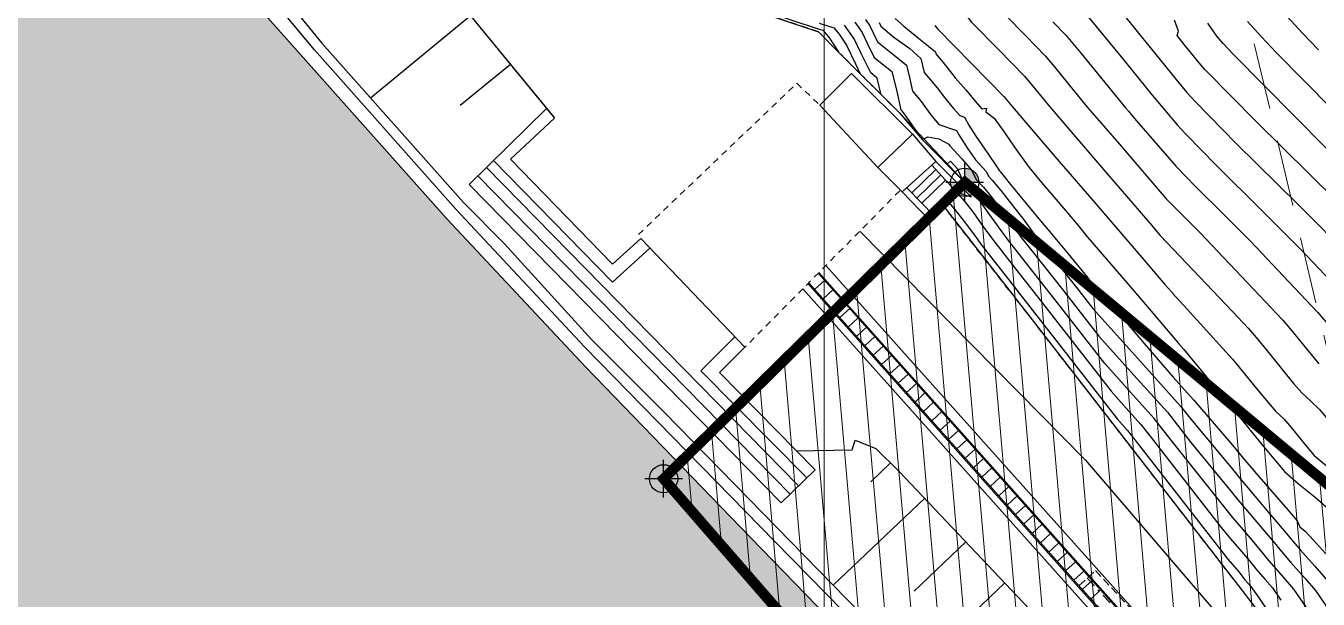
# Model space of a CAD drawing. Header units: metres. Extents: x 62264 to 62602, y 108404 to 109101.
# Drawn here: x 62411.9 to 62473.6, y 108567.9 to 108595.3 of the extents above; entities that cross this region are included whole.
import ezdxf
from ezdxf.enums import TextEntityAlignment as Align

# ---------------------------------------------------------------- set-up
doc = ezdxf.new("R2010")
doc.units = ezdxf.units.M
doc.header["$MEASUREMENT"] = 0
for name, pattern in [('DOT', [0.55, 0.3, -0.25]), ('NASCOSTA', [9.525, 6.35, -3.175]), ('TRATTEGGIATA2', [0.375, 0.25, -0.125]), ('TRATTOPUNTO2', [0.5, 0.25, -0.125, 0, -0.125])]:
    doc.linetypes.add(name, pattern=pattern)
for name, color, linetype, lineweight in [('0__Symbol', 7, 'Continuous', 25), ('0_Col__Red_0.50', 14, 'Continuous', 50), ('0_Hatch', 2, 'Continuous', 9)]:
    doc.layers.add(name, color=color, linetype=linetype, lineweight=lineweight)
for name, color, linetype in [('Bâti', 7, 'Continuous'), ('CANALISATION', 2, 'Continuous'), ('colore lago', 131, 'Continuous'), ('Conduite 1000', 170, 'Continuous'), ('coordinate', 2, 'Continuous'), ('curve livello 1m', 2, 'Continuous'), ('curve livello 5m', 7, 'Continuous'), ('LIN025CO', 7, 'Continuous'), ('LINCOLO-ROSSO-025', 10, 'Continuous'), ('pendenze', 2, 'Continuous'), ('Per+Mod Surf', 7, 'Continuous'), ('SCALE', 2, 'Continuous'), ('Strade', 7, 'Continuous'), ('TalusHautBas', 7, 'Continuous')]:
    doc.layers.add(name, color=color, linetype=linetype)
doc.layers.add('Colori bordi', color=5, linetype='Continuous', plot=False)

# ---------------------------------------------------------------- blocks, each defined once
blk = doc.blocks.new('CONTORNO')
at = {"layer": 'LINCOLO-ROSSO-025', "linetype": 'NASCOSTA', "lineweight": 0, "ltscale": 0.5, "flags": 128}
blk.add_lwpolyline([(26.165, -94.334), (25.446, -93.474), (-6.877, 42.135), (-4.985, 41.623), (-4.907, 41.912), (-5.109, 41.967), (-4.481, 44.283), (-5.968, 44.686), (9.426, 101.471, 0.76503), (-27.561, 123.114), (-31.83, 118.918, 0.278191), (-69.079, 126.141), (-85.83, 120.005), (-86.105, 120.756), (-102.99, 114.571), (-98.153, 109.314), (-85.2, 114.059), (-84.427, 113.219), (-89.144, 103.05), (-84.307, 97.793), (-77.785, 111.855), (-78.51, 112.191), (-77.184, 115.052, -0.198912), (-74.368, 117.643), (-67.474, 120.163, -0.281645), (-36.074, 114.45, 0.175507), (-40.663, 100.044), (-40.374, 92.645, 0.034114), (-43.469, 92.01), (-53.105, 89.338), (-53.319, 90.109), (-70.647, 85.303), (-66.249, 79.674), (-52.956, 83.36), (-52.253, 82.461), (-57.773, 72.704), (-53.908, 67.757), (-53.375, 67.075), (-47.588, 77.303), (-45.683, 80.67), (-46.38, 81.064), (-46.314, 81.181, -0.14195), (-42.731, 84.682), (-41.604, 85.286, -0.165813), (-34.47, 86.461, -0.072308), (-29.805, 84.968), (-22.578, 81.44), (16.586, -82.868), (15.866, -82.007), (19.27, -96.287), (18.407, -96.98), (19.153, -100.108), (27.051, -106.511), (29.932, -105.824), (28.44, -103.877), (26.165, -94.334)], format="xyb", close=True, dxfattribs=at)
blk = doc.blocks.new('LEV_PLAN')
h = blk.add_hatch(color=256)
h.dxf.hatch_style = 1
h.paths.add_polyline_path([(-0.135, 0), (0, 0), (0, 0.135, 0.414214)])
h.paths.add_polyline_path([(0, 0), (0, -0.135, 0.414214), (0.135, 0)])
for p, q in [((0, -0.18), (0, 0.18)), ((-0.18, 0), (0.18, 0))]:
    blk.add_line(p, q)
blk.add_circle((0, 0), 0.135)
at = {"lineweight": 30, "flags": 106}
blk.add_attdef('VALUE', text='', height=0.25, dxfattribs=at).set_placement((0, 0.3), align=Align.BOTTOM_CENTER)

msp = doc.modelspace()

# ---------------------------------------------------------------- hatches: boundary and pattern name
at = {"layer": '0_Hatch'}
h = msp.add_hatch(dxfattribs=at)
h.set_pattern_fill('ANSI31', color=80, scale=10, angle=50)
h.paths.add_polyline_path([(62442.323, 108573.649), (62456.71, 108587.8), (62475.029, 108572.561), (62488.11, 108576.805), (62493.781, 108549.443), (62532.883, 108500.608), (62517.169, 108487.597)])
at = {"layer": 'colore lago', "linetype": 'Continuous', "lineweight": 0}
msp.add_hatch(color=256, dxfattribs=at).paths.add_polyline_path([(62379.582, 108610.581), (62385.62, 108600.92), (62400.115, 108577.726), (62397.691, 108576.2), (62399.555, 108573.013), (62400.542, 108570.997), (62402.182, 108566.645), (62403.779, 108562.376), (62405.518, 108558.228), (62408.196, 108552.888), (62411.192, 108547.807), (62415.156, 108541.54), (62417.677, 108537.481), (62418.985, 108535.375), (62423.804, 108527.74), (62427.401, 108522.066), (62428.917, 108522.33), (62431.999, 108520.483), (62435.209, 108517.103), (62435.248, 108508.375), (62442.532, 108497.745), (62448.327, 108490.271), (62457.902, 108478.106), (62469.007, 108462.331), (62468.89, 108461.981), (62477.152, 108449.843), (62486.864, 108436.011), (62496.889, 108418.536), (62504.8, 108403.974), (62555.468, 108403.974), (62553.625, 108410.285), (62549.503, 108421.578), (62547.915, 108426.777), (62544.897, 108437.007), (62544.493, 108444.651), (62545.356, 108452.699), (62543.608, 108459.606), (62537.06, 108468.431), (62530.397, 108473.862), (62527.61, 108478.063), (62523.513, 108483.362), (62517.305, 108489.509), (62515.162, 108489.283), (62513.59, 108490.987), (62513.852, 108495.246), (62507.206, 108504.157), (62503.622, 108511.488), (62498.446, 108513.908), (62498.734, 108517.605), (62497.529, 108519.355), (62494.043, 108521.362), (62486.495, 108527.481), (62482.972, 108532.63), (62482.017, 108536.249), (62479.567, 108536.234), (62477.321, 108539.69), (62478.815, 108540.254), (62477.114, 108542.25), (62476.542, 108543.256), (62476.712, 108543.943), (62475.5, 108543.172), (62473.872, 108545.329), (62473.367, 108544.22), (62472.168, 108544.884), (62471.307, 108544.63), (62466.582, 108550.14), (62461.323, 108555.669), (62452.234, 108564.908), (62445.975, 108571.355), (62438.597, 108578.993), (62431.968, 108586.051), (62422.759, 108596.383), (62419.614, 108600.43), (62408.579, 108615.912), (62402.883, 108625.049), (62402.43, 108624.768), (62397.589, 108621.762), (62392.271, 108618.46)])

# ---------------------------------------------------------------- linework, layer by layer
at = {"layer": '0_Col__Red_0.50', "color": 80, "const_width": 0.5}
msp.add_lwpolyline([(62442.323, 108573.649), (62456.71, 108587.8), (62475.029, 108572.561), (62488.11, 108576.805), (62493.781, 108549.443), (62532.883, 108500.608), (62517.169, 108487.597)], close=True, dxfattribs=at)
at = {"layer": 'Bâti', "linetype": 'Continuous'}
for p, q in [((62425.639, 108594.131), (62419.665, 108601.319)), ((62420.086, 108601.653), (62426.004, 108594.446)), ((62426.004, 108594.446), (62432.761, 108586.841)), ((62432.404, 108586.516), (62425.639, 108594.131)), ((62449.778, 108591.481), (62451.3, 108592.991)), ((62451.3, 108592.991), (62454.206, 108590.102)), ((62436.734, 108591.331), (62437.114, 108590.869)), ((62452.56, 108588.504), (62449.778, 108591.481)), ((62435.016, 108588.904), (62437.114, 108590.869)), ((62454.206, 108590.102), (62452.56, 108588.504)), ((62454.206, 108590.102), (62455.332, 108588.799)), ((62435.016, 108588.904), (62439.879, 108583.902)), ((62448.772, 108573.313), (62433.862, 108588.513)), ((62439.877, 108583.039), (62434.191, 108588.836)), ((62453.717, 108587.341), (62452.56, 108588.504)), ((62455.792, 108587.901), (62455.139, 108588.625)), ((62455.332, 108588.799), (62457.031, 108587.098)), ((62447.946, 108572.503), (62433.036, 108587.703)), ((62448.365, 108572.914), (62433.455, 108588.114)), ((62455.792, 108587.901), (62456.355, 108587.304)), ((62454.983, 108586.044), (62453.717, 108587.341)), ((62454.664, 108586.801), (62453.941, 108587.544)), ((62457.031, 108587.098), (62456.355, 108587.304)), ((62438.547, 108579.955), (62432.404, 108586.516)), ((62432.761, 108586.841), (62434.721, 108584.858)), ((62454.664, 108586.801), (62455.197, 108586.254)), ((62454.983, 108586.044), (62455.197, 108586.254)), ((62434.721, 108584.858), (62438.898, 108580.288)), ((62439.877, 108583.039), (62441.67, 108584.661)), ((62439.879, 108583.902), (62441.228, 108585.122)), ((62441.228, 108585.122), (62446.208, 108579.926)), ((62450.071, 108583.829), (62475.352, 108555.586)), ((62448.972, 108582.719), (62474.19, 108554.546)), ((62438.898, 108580.288), (62442.358, 108576.818)), ((62445.724, 108580.432), (62444.099, 108578.797)), ((62447.629, 108570.66), (62438.547, 108579.955)), ((62446.208, 108579.926), (62444.987, 108578.725)), ((62444.099, 108578.797), (62449.17, 108573.703)), ((62444.987, 108578.725), (62449.555, 108574.081)), ((62442.358, 108576.818), (62459.629, 108559.171)), ((62449.555, 108574.081), (62447.946, 108572.503)), ((62457.407, 108560.728), (62447.629, 108570.66))]:
    msp.add_line(p, q, dxfattribs=at)
at = {"layer": 'Bâti', "linetype": 'DOT'}
for p, q in [((62441.122, 108585.317), (62448.691, 108592.527)), ((62448.691, 108592.527), (62449.778, 108591.481)), ((62453.602, 108587.397), (62448.972, 108582.719)), ((62448.972, 108582.719), (62446.208, 108579.926))]:
    msp.add_line(p, q, dxfattribs=at)
at = {"layer": 'CANALISATION', "linetype": 'Continuous', "lineweight": 0}
for p, q in [((62449.219, 108582.968), (62478.257, 108550.428)), ((62449.538, 108582.685), (62450.014, 108583.122)), ((62449.938, 108582.238), (62450.413, 108582.675)), ((62450.337, 108581.79), (62450.813, 108582.227)), ((62450.737, 108581.342), (62451.212, 108581.779)), ((62451.136, 108580.895), (62451.612, 108581.332)), ((62451.536, 108580.447), (62452.011, 108580.884)), ((62451.935, 108579.999), (62452.411, 108580.436)), ((62452.335, 108579.551), (62452.81, 108579.988)), ((62452.734, 108579.104), (62453.21, 108579.541)), ((62453.134, 108578.656), (62453.609, 108579.093)), ((62453.534, 108578.208), (62454.009, 108578.645)), ((62453.933, 108577.761), (62454.408, 108578.198)), ((62454.333, 108577.313), (62454.808, 108577.75)), ((62454.732, 108576.865), (62455.208, 108577.302)), ((62455.132, 108576.418), (62455.607, 108576.855)), ((62455.531, 108575.97), (62456.007, 108576.407)), ((62455.931, 108575.522), (62456.406, 108575.959)), ((62456.33, 108575.074), (62456.806, 108575.511)), ((62456.73, 108574.627), (62457.205, 108575.064)), ((62457.129, 108574.179), (62457.605, 108574.616)), ((62457.529, 108573.731), (62458.004, 108574.168)), ((62457.928, 108573.284), (62458.404, 108573.721)), ((62458.328, 108572.836), (62458.803, 108573.273)), ((62458.727, 108572.388), (62459.203, 108572.825)), ((62459.127, 108571.94), (62459.602, 108572.377)), ((62459.527, 108571.493), (62460.002, 108571.93)), ((62459.926, 108571.045), (62460.402, 108571.482)), ((62460.326, 108570.597), (62460.801, 108571.034)), ((62460.725, 108570.15), (62461.201, 108570.587)), ((62461.125, 108569.702), (62461.6, 108570.139)), ((62461.524, 108569.254), (62462, 108569.691)), ((62461.924, 108568.806), (62462.399, 108569.243)), ((62462.323, 108568.359), (62462.799, 108568.796)), ((62462.723, 108567.911), (62463.198, 108568.348))]:
    msp.add_line(p, q, dxfattribs=at)
at = {"layer": 'CANALISATION', "linetype": 'Continuous', "lineweight": 0, "flags": 128}
for points in [[(62478.785, 108550.882), (62449.709, 108583.463)], [(62478.823, 108550.914), (62449.744, 108583.499)], [(62478.295, 108550.461), (62449.254, 108583.004)]]:
    msp.add_lwpolyline(points, dxfattribs=at)
at = {"layer": 'Colori bordi', "linetype": 'Continuous', "lineweight": 0, "flags": 128}
msp.add_lwpolyline([(62494.043, 108521.362), (62486.495, 108527.481), (62482.972, 108532.63), (62482.017, 108536.249), (62479.567, 108536.234), (62477.321, 108539.69), (62478.815, 108540.254), (62477.114, 108542.25), (62476.542, 108543.256), (62476.712, 108543.943), (62475.5, 108543.172), (62473.872, 108545.329), (62473.367, 108544.22), (62472.168, 108544.884), (62471.307, 108544.63), (62466.582, 108550.14), (62461.323, 108555.669), (62452.234, 108564.908), (62445.975, 108571.355), (62438.597, 108578.993), (62431.968, 108586.051), (62422.759, 108596.383), (62419.614, 108600.43), (62408.579, 108615.912)], dxfattribs=at)
at = {"layer": 'Conduite 1000', "linetype": 'TRATTEGGIATA2', "ltscale": 1.5, "elevation": 279.04, "flags": 128}
msp.add_lwpolyline([(62462.951, 108569.266), (62468.482, 108563.313), (62474.066, 108557.787), (62475.014, 108556.513), (62475.806, 108554.754), (62477.042, 108551.158), (62484.673, 108530.139), (62485.796, 108527.96), (62486.539, 108527.03), (62496.147, 108515.461), (62498.015, 108513.188), (62499.314, 108511.67), (62499.508, 108511.447), (62501.86, 108508.75), (62502.044, 108508.532), (62503.096, 108507.296), (62503.169, 108507.21), (62506.669, 108502.962), (62510.917, 108497.796), (62515.172, 108492.623), (62520.198, 108486.553), (62525.225, 108480.482), (62530.361, 108474.313), (62535.499, 108468.144), (62540.212, 108462.497), (62544.926, 108456.851), (62565.713, 108432.084), (62567.128, 108430.36), (62568.411, 108428.898), (62569.163, 108427.961), (62570.114, 108426.834), (62570.457, 108426.45), (62575.082, 108420.662), (62582.399, 108411.97), (62582.754, 108410.872), (62581.736, 108410.542), (62581.445, 108411.441), (62574.254, 108419.984), (62569.64, 108425.759), (62569.306, 108426.133), (62568.337, 108427.281), (62567.592, 108428.209), (62566.312, 108429.667), (62564.89, 108431.401), (62544.106, 108456.164), (62539.391, 108461.812), (62534.677, 108467.459), (62529.539, 108473.629), (62524.402, 108479.799), (62519.374, 108485.87), (62514.347, 108491.942), (62510.09, 108497.117), (62505.844, 108502.281), (62502.347, 108506.525), (62502.28, 108506.604), (62501.229, 108507.839), (62501.048, 108508.052), (62498.701, 108510.744), (62498.504, 108510.971), (62497.195, 108512.501), (62495.322, 108514.78), (62485.71, 108526.354), (62484.894, 108527.375), (62483.691, 108529.709), (62476.034, 108550.802), (62474.81, 108554.36), (62474.086, 108555.967), (62473.256, 108557.084), (62467.714, 108562.568), (62462.167, 108568.537)], close=True, dxfattribs=at)
at = {"layer": 'Conduite 1000', "linetype": 'TRATTOPUNTO2', "ltscale": 2, "elevation": 279.04, "flags": 128}
msp.add_lwpolyline([(62462.559, 108568.901), (62468.098, 108562.94), (62473.661, 108557.435), (62474.55, 108556.24), (62475.308, 108554.557), (62476.538, 108550.98), (62484.182, 108529.924), (62485.345, 108527.667), (62486.124, 108526.692), (62495.734, 108515.121), (62497.605, 108512.844), (62498.909, 108511.32), (62499.105, 108511.096), (62501.454, 108508.401), (62501.636, 108508.186), (62502.688, 108506.95), (62502.758, 108506.868), (62506.256, 108502.622), (62510.504, 108497.456), (62514.759, 108492.282), (62519.786, 108486.211), (62524.813, 108480.14), (62529.95, 108473.971), (62535.088, 108467.802), (62539.801, 108462.154), (62544.516, 108456.507), (62565.301, 108431.742), (62566.72, 108430.013), (62568.001, 108428.553), (62568.75, 108427.621), (62569.71, 108426.484), (62570.049, 108426.105), (62574.668, 108420.323), (62581.922, 108411.705), (62582.245, 108410.707)], dxfattribs=at)
at = {"layer": 'coordinate', "linetype": 'Continuous', "lineweight": 0}
msp.add_line((62450, 108735.452), (62450, 108403.974), dxfattribs=at)
at = {"layer": 'curve livello 1m', "flags": 128}
for points in [[(62450.709, 108593.989), (62450.684, 108594.041), (62450.267, 108594.675), (62449.956, 108595.05), (62449.956, 108595.05), (62449.728, 108595.119), (62448.457, 108595.531), (62447.439, 108595.873), (62446.979, 108596.041), (62446.979, 108596.041), (62446.692, 108596.31), (62446.254, 108596.928), (62445.752, 108597.648), (62445.752, 108597.648), (62445.598, 108597.83), (62445.081, 108598.056), (62444.801, 108598.334), (62444.373, 108598.822), (62443.14, 108600.239)], [(62463.717, 108596.535), (62466.785, 108592.728), (62467.321, 108592.095), (62467.725, 108591.635), (62469.676, 108589.662), (62472.646, 108586.72), (62475.184, 108584.176)], [(62458.626, 108595.808), (62459.621, 108594.796), (62460.555, 108593.845), (62461.064, 108593.232), (62461.875, 108592.235), (62462.579, 108591.379), (62463.357, 108590.474), (62464.097, 108589.615), (62465.484, 108588.002), (62466.337, 108587.01), (62466.759, 108586.583), (62467.402, 108585.946), (62467.952, 108585.395), (62470.212, 108583.008), (62471.901, 108581.224), (62472.416, 108580.616), (62473.035, 108579.858), (62473.626, 108579.136)], [(62462.542, 108595.787), (62464.323, 108593.616), (62465.661, 108591.955), (62466.265, 108591.238), (62466.858, 108590.549), (62467.262, 108590.093), (62468.704, 108588.636), (62470.898, 108586.462), (62472.774, 108584.582), (62474.173, 108583.104)], [(62473.6, 108594.122), (62472.848, 108594.922), (62472.093, 108595.736)], [(62449.75, 108595.394), (62450.457, 108595.179), (62450.713, 108594.87), (62451.058, 108594.347), (62451.484, 108593.462), (62451.713, 108592.987)], [(62452.716, 108591.985), (62452.532, 108592.769), (62452.216, 108593.024), (62451.767, 108593.954), (62451.431, 108594.652), (62450.958, 108595.309)], [(62451.959, 108595.568), (62452.179, 108595.263), (62452.334, 108594.94), (62452.542, 108594.508), (62453.263, 108593.937), (62453.921, 108593.397), (62454.066, 108592.8), (62454.212, 108592.159), (62454.58, 108591.719), (62455.081, 108591.02), (62455.474, 108590.56), (62456.317, 108590.274), (62456.422, 108590.072), (62456.827, 108589.442), (62457.228, 108588.877), (62457.746, 108588.302), (62457.841, 108588.088), (62458.015, 108587.905), (62458.426, 108587.408), (62459.003, 108586.68), (62459.573, 108585.94), (62459.974, 108585.386), (62460.235, 108585.052), (62462.044, 108582.774), (62462.82, 108581.779), (62464.974, 108579.385), (62467.018, 108577.113), (62467.516, 108576.475), (62469.492, 108574.107)], [(62452.618, 108595.432), (62452.706, 108595.25), (62453.314, 108594.729), (62454.086, 108594.194), (62454.615, 108593.711), (62454.771, 108593.05), (62455.066, 108592.693), (62455.459, 108592.227), (62455.674, 108591.927), (62456.17, 108591.321), (62456.472, 108590.994), (62456.694, 108590.918), (62456.897, 108590.528), (62457.242, 108590.009), (62457.813, 108589.171), (62458.301, 108588.445), (62458.352, 108588.364), (62458.406, 108588.323), (62458.462, 108588.243), (62458.898, 108587.702), (62459.649, 108586.789), (62460.49, 108585.778), (62460.693, 108585.541), (62461.648, 108584.383), (62462.592, 108583.239), (62462.946, 108582.825), (62465.12, 108580.295), (62465.277, 108580.112), (62465.28, 108580.108), (62465.853, 108579.432), (62466.66, 108578.503), (62467.204, 108577.9), (62467.65, 108577.402), (62469.492, 108575.253)], [(62453.387, 108595.62), (62453.804, 108595.26), (62454.5, 108594.678), (62454.976, 108594.295), (62455.31, 108594.025), (62455.33, 108593.94), (62455.676, 108593.527), (62456.254, 108592.781), (62456.763, 108592.222), (62457.209, 108591.682), (62457.527, 108591.304), (62457.747, 108591.333), (62457.716, 108591.166), (62458.106, 108590.864), (62458.53, 108590.29), (62459.197, 108589.327), (62459.785, 108588.504), (62460.374, 108587.789), (62461.245, 108586.769), (62462.127, 108585.736), (62462.578, 108585.189), (62464.491, 108582.954), (62464.873, 108582.51), (62466.883, 108580.161), (62466.924, 108580.108), (62467.177, 108579.814), (62467.258, 108579.72), (62469.492, 108576.999)], [(62455.274, 108595.286), (62455.4, 108595.128), (62457.034, 108593.465), (62458.568, 108591.904), (62458.968, 108591.417), (62461.017, 108589.036), (62462.964, 108586.775), (62463.825, 108585.773), (62465.276, 108584.087), (62466.27, 108582.929), (62466.608, 108582.536), (62466.615, 108582.528), (62467.176, 108581.924), (62469.492, 108579.366)], [(62460.914, 108595.461), (62461.548, 108594.816), (62462.262, 108593.956), (62463.399, 108592.559), (62464.384, 108591.36), (62464.527, 108591.194), (62464.664, 108591.035), (62464.919, 108590.739), (62466.8, 108588.552), (62467.731, 108587.609), (62469.15, 108586.204), (62470.363, 108584.988), (62472.193, 108583.056), (62473.56, 108581.611), (62474.141, 108580.92)], [(62476.857, 108586.512), (62469.55, 108593.895), (62469.055, 108594.429), (62468.753, 108594.773), (62468.753, 108594.773), (62468.324, 108595.399)], [(62480.983, 108584.502), (62471.575, 108594.009), (62470.882, 108594.748), (62470.219, 108595.47)], [(62455.882, 108588.678), (62456.028, 108588.809), (62456.357, 108588.443), (62456.584, 108587.933)], [(62469.492, 108571.822), (62466.561, 108575.499), (62465.752, 108576.535), (62464.608, 108577.807), (62463.403, 108579.147), (62460.619, 108582.717), (62459.612, 108583.985), (62458.749, 108585.089), (62458.325, 108585.672), (62457.834, 108586.36), (62457.428, 108586.918), (62457.428, 108586.918), (62457.185, 108587.224), (62456.778, 108587.65), (62456.719, 108587.736), (62456.688, 108587.78)], [(62455.85, 108587.014), (62455.843, 108586.953), (62455.937, 108586.86), (62456.22, 108586.513), (62456.678, 108585.928), (62457.172, 108585.28), (62457.525, 108584.792), (62458.989, 108582.918), (62459.194, 108582.661), (62463.985, 108576.515), (62464.242, 108576.229), (62464.486, 108575.957), (62464.659, 108575.736), (62465.006, 108575.291), (62469.276, 108569.818), (62469.795, 108569.205), (62470.084, 108568.833), (62470.372, 108568.503), (62470.767, 108567.954), (62471.329, 108567.132)], [(62456.382, 108587.5), (62456.331, 108587.329), (62456.326, 108587.284), (62456.608, 108587.006), (62457.086, 108586.396), (62457.611, 108585.668), (62458.137, 108584.94), (62459.301, 108583.452), (62459.907, 108582.689), (62463.694, 108577.831), (62464.425, 108577.018), (62465.119, 108576.246), (62465.61, 108575.617), (62466.596, 108574.353), (62468.961, 108571.321), (62469.407, 108570.791), (62469.938, 108570.171), (62470.385, 108569.64), (62470.615, 108569.345), (62471.036, 108568.863), (62471.402, 108568.44), (62471.812, 108567.864)], [(62469.492, 108579.366), (62469.801, 108578.99), (62470.489, 108578.144), (62471.106, 108577.397), (62471.557, 108576.878), (62471.982, 108576.474), (62472.451, 108575.921), (62472.982, 108575.261), (62473.406, 108574.768), (62473.97, 108574.282)], [(62469.492, 108576.999), (62470.29, 108576.032), (62470.316, 108576.002), (62470.339, 108575.976), (62471.063, 108575.092), (62471.982, 108573.992), (62472.647, 108573.417), (62473.448, 108572.777), (62473.971, 108572.305)], [(62469.492, 108575.253), (62470.173, 108574.442), (62470.519, 108574.041), (62470.549, 108574.004), (62471.284, 108573.148), (62472.136, 108572.165), (62472.579, 108571.641), (62472.707, 108571.361), (62472.968, 108571.143), (62473.371, 108570.719), (62473.94, 108570.083)], [(62469.492, 108574.107), (62469.824, 108573.712), (62471.314, 108571.937), (62472.154, 108570.944), (62472.206, 108570.878), (62472.749, 108570.247), (62473.428, 108569.479), (62474.068, 108568.754)], [(62473.98, 108566.132), (62473.459, 108566.883), (62472.862, 108567.765), (62472.432, 108568.377), (62472.432, 108568.377), (62471.833, 108569.068), (62471.145, 108569.856), (62471.145, 108569.856), (62470.975, 108570.075), (62470.451, 108570.701), (62469.81, 108571.45), (62469.492, 108571.822)]]:
    msp.add_lwpolyline(points, dxfattribs=at)
at = {"layer": 'curve livello 5m', "flags": 128}
for points in [[(62447.744, 108604.79), (62448.225, 108604.4), (62448.809, 108603.925), (62448.809, 108603.925), (62453.306, 108599.413), (62456.029, 108596.702), (62456.516, 108596.091), (62457.013, 108595.468), (62457.013, 108595.468), (62458.328, 108594.13), (62459.562, 108592.875), (62460.102, 108592.218), (62460.774, 108591.398), (62460.774, 108591.398), (62462.187, 108589.755), (62463.53, 108588.195), (62465.643, 108585.738), (62465.854, 108585.492), (62466.049, 108585.265), (62469.492, 108581.629)], [(62451.458, 108595.438), (62451.805, 108594.958), (62452.051, 108594.447), (62452.379, 108593.766), (62452.822, 108593.415), (62453.227, 108593.083), (62453.44, 108592.208), (62453.652, 108591.268), (62453.701, 108591.211), (62454.035, 108590.759), (62454.356, 108590.298)], [(62474.394, 108586.978), (62470.648, 108590.689), (62468.188, 108593.176), (62467.908, 108593.502), (62467.185, 108594.384), (62466.851, 108594.813), (62466.925, 108595.021), (62466.729, 108595.539)], [(62454.747, 108589.882), (62454.937, 108589.97), (62455.464, 108589.875), (62455.94, 108589.629), (62455.94, 108589.629), (62455.947, 108589.617), (62455.996, 108589.544), (62456.565, 108588.919), (62457.052, 108588.373), (62457.052, 108588.373), (62457.246, 108587.936), (62457.6, 108587.565), (62457.998, 108587.076), (62458.501, 108586.429), (62458.501, 108586.429), (62458.925, 108585.842), (62459.361, 108585.237), (62459.361, 108585.237), (62459.923, 108584.518), (62461.332, 108582.746), (62463.111, 108580.463), (62464.791, 108578.596), (62466.385, 108576.824), (62467.511, 108575.38), (62469.492, 108572.96)], [(62469.492, 108581.629), (62470.241, 108580.837), (62470.717, 108580.279), (62471.292, 108579.578), (62471.886, 108578.849), (62472.418, 108578.204), (62472.807, 108577.757), (62472.807, 108577.757), (62473.236, 108577.349), (62473.666, 108576.94), (62473.666, 108576.94), (62474.269, 108576.215), (62474.831, 108575.545), (62474.831, 108575.545), (62475.575, 108574.921), (62476.208, 108574.377), (62476.208, 108574.377), (62476.613, 108573.592), (62477.076, 108572.662), (62477.076, 108572.662), (62478.195, 108571.125), (62479.771, 108568.987), (62480.245, 108568.404), (62480.463, 108568.145)], [(62469.492, 108572.96), (62469.754, 108572.648), (62471.565, 108570.509), (62471.676, 108570.367), (62472.271, 108569.678), (62472.976, 108568.884), (62473.462, 108568.314), (62473.462, 108568.314), (62473.911, 108567.665), (62474.423, 108566.92), (62474.423, 108566.92), (62474.922, 108566.265), (62475.518, 108565.504), (62476.01, 108564.859), (62476.01, 108564.859), (62476.541, 108564.083), (62477.074, 108563.305), (62477.074, 108563.305), (62477.549, 108562.681), (62478.097, 108561.98)]]:
    msp.add_lwpolyline(points, dxfattribs=at)
at = {"layer": 'LIN025CO', "linetype": 'Continuous'}
for p, q in [((62446.667, 108596.004), (62449.718, 108594.988)), ((62449.718, 108594.988), (62450.669, 108594.029)), ((62450.669, 108594.029), (62453.568, 108591.134)), ((62453.568, 108591.134), (62454.692, 108589.828)), ((62454.692, 108589.828), (62456.71, 108587.8)), ((62456.71, 108587.8), (62455.601, 108586.787)), ((62455.601, 108586.787), (62458.83, 108582.646)), ((62458.83, 108582.646), (62469.779, 108568.539)), ((62469.779, 108568.539), (62484.853, 108549.08))]:
    msp.add_line(p, q, dxfattribs=at)
at = {"layer": 'pendenze', "linetype": 'Continuous'}
for p, q in [((62433.099, 108595.75), (62428.321, 108591.82)), ((62435.006, 108593.432), (62432.609, 108591.46)), ((62433.036, 108587.703), (62436.734, 108591.331)), ((62453.16, 108574.404), (62452.215, 108573.507)), ((62454.789, 108572.716), (62450.425, 108568.575)), ((62456.761, 108570.638), (62454.284, 108568.288)), ((62458.621, 108568.677), (62454.32, 108564.596))]:
    msp.add_line(p, q, dxfattribs=at)
at = {"layer": 'Per+Mod Surf', "linetype": 'Continuous'}
for p, q in [((62446.667, 108596.004), (62449.718, 108594.988)), ((62449.718, 108594.988), (62450.669, 108594.029)), ((62450.669, 108594.029), (62453.568, 108591.134)), ((62453.568, 108591.134), (62456.71, 108587.8)), ((62456.71, 108587.8), (62455.601, 108586.787)), ((62455.601, 108586.787), (62458.83, 108582.646)), ((62458.83, 108582.646), (62469.779, 108568.539)), ((62469.779, 108568.539), (62484.853, 108549.08))]:
    msp.add_line(p, q, dxfattribs=at)
at = {"layer": 'SCALE', "linetype": 'Continuous'}
for p, q in [((62455.332, 108588.799), (62453.717, 108587.341)), ((62455.31, 108588.396), (62454.182, 108587.296)), ((62455.551, 108588.148), (62454.423, 108587.049)), ((62455.792, 108587.901), (62454.664, 108586.801))]:
    msp.add_line(p, q, dxfattribs=at)
at = {"layer": 'Strade', "linetype": 'Continuous'}
for p, q in [((62451.701, 108585.476), (62462.477, 108574.533)), ((62462.477, 108574.533), (62474.22, 108560.86))]:
    msp.add_line(p, q, dxfattribs=at)
at = {"layer": 'TalusHautBas', "linetype": 'Continuous'}
for p, q in [((62429.763, 108599.805), (62437.074, 108590.918)), ((62429.763, 108599.805), (62437.114, 108590.869)), ((62451.326, 108575.027), (62451.469, 108575.489)), ((62451.469, 108575.489), (62452.457, 108575.095)), ((62448.659, 108574.992), (62451.326, 108575.027)), ((62452.457, 108575.095), (62453.569, 108574.001)), ((62453.569, 108574.001), (62463.936, 108563.075))]:
    msp.add_line(p, q, dxfattribs=at)
at = {"layer": 'TalusHautBas', "linetype": 'DOT'}
for p, q in [((62449.718, 108594.988), (62446.667, 108596.004)), ((62449.718, 108594.988), (62450.669, 108594.029)), ((62450.669, 108594.029), (62453.568, 108591.134)), ((62453.568, 108591.134), (62454.692, 108589.828)), ((62454.692, 108589.828), (62456.71, 108587.8)), ((62455.601, 108586.787), (62456.71, 108587.8)), ((62458.83, 108582.646), (62455.601, 108586.787)), ((62458.83, 108582.646), (62469.779, 108568.539))]:
    msp.add_line(p, q, dxfattribs=at)

# ---------------------------------------------------------------- block references
at = {"layer": '0__Symbol', "xscale": 5, "yscale": 5, "zscale": 5, "rotation": 90}
for p in [(62456.71, 108587.8), (62442.323, 108573.649)]:
    msp.add_blockref('LEV_PLAN', p, dxfattribs=at)
at = {"layer": 'LINCOLO-ROSSO-025', "linetype": 'Continuous', "lineweight": 0}
msp.add_blockref('CONTORNO', (62466.351, 108625.268), dxfattribs=at)

doc.saveas('drawing.dxf')
